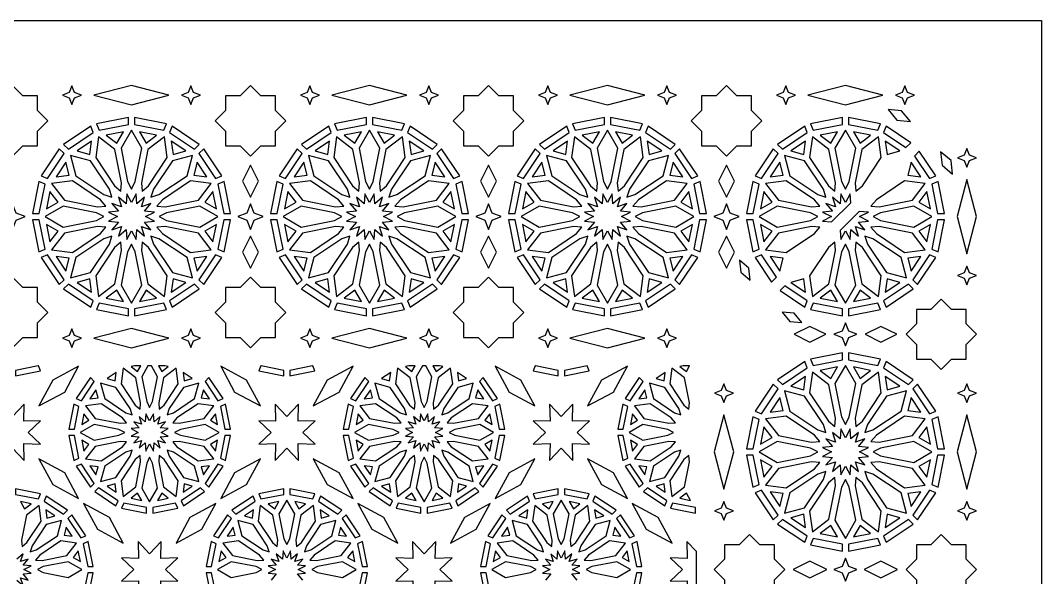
# Model space of a CAD drawing. Header units: millimetres. Extents: x 5 to 1055, y 1035 to 2435.
# Drawn here: x 534 to 1055, y 2151 to 2435 of the extents above; entities that cross this region are included whole.
import ezdxf

# ---------------------------------------------------------------- set-up
doc = ezdxf.new("R2010")
doc.units = ezdxf.units.MM
doc.layers.add('CUT', color=1, linetype='CONTINUOUS')

msp = doc.modelspace()

# ---------------------------------------------------------------- linework, layer by layer
at = {"layer": 'CUT'}
for points in [[(1055.15, 2435), (1055.15, 1034.85), (5, 1034.85), (5, 2435)], [(542.792, 2389.102), (542.792, 2396.552), (535.342, 2396.552), (530.075, 2401.819), (524.808, 2396.552), (517.358, 2396.552), (517.358, 2389.102), (512.091, 2383.835), (517.358, 2378.568), (517.358, 2371.118), (524.808, 2371.118), (530.075, 2365.851), (535.342, 2371.118), (542.792, 2371.118), (542.792, 2378.568), (548.059, 2383.835)], [(555.611, 2396.9), (559.069, 2395.537), (560.432, 2392.079), (561.795, 2395.537), (565.253, 2396.9), (561.795, 2398.263), (560.432, 2401.721), (559.069, 2398.263)], [(590.789, 2391.952), (609.918, 2396.9), (590.789, 2401.848), (571.661, 2396.9)], [(616.325, 2396.9), (619.783, 2395.537), (621.146, 2392.079), (622.51, 2395.537), (625.967, 2396.9), (622.51, 2398.263), (621.146, 2401.721), (619.783, 2398.263)], [(633.52, 2383.835), (638.787, 2378.568), (638.787, 2371.118), (646.236, 2371.118), (651.504, 2365.851), (656.771, 2371.118), (664.22, 2371.118), (664.22, 2378.568), (669.488, 2383.835), (664.22, 2389.102), (664.22, 2396.552), (656.771, 2396.552), (651.504, 2401.819), (646.236, 2396.552), (638.787, 2396.552), (638.787, 2389.102)], [(677.04, 2396.9), (680.497, 2395.537), (681.861, 2392.079), (683.224, 2395.537), (686.682, 2396.9), (683.224, 2398.263), (681.861, 2401.721), (680.497, 2398.263)], [(712.218, 2391.952), (731.346, 2396.9), (712.218, 2401.848), (693.089, 2396.9)], [(737.754, 2396.9), (741.212, 2395.537), (742.575, 2392.079), (743.938, 2395.537), (747.396, 2396.9), (743.938, 2398.263), (742.575, 2401.721), (741.212, 2398.263)], [(754.948, 2383.835), (760.216, 2378.568), (760.216, 2371.118), (767.665, 2371.118), (772.932, 2365.851), (778.2, 2371.118), (785.649, 2371.118), (785.649, 2378.568), (790.916, 2383.835), (785.649, 2389.102), (785.649, 2396.552), (778.2, 2396.552), (772.932, 2401.819), (767.665, 2396.552), (760.216, 2396.552), (760.216, 2389.102)], [(798.468, 2396.9), (801.926, 2395.537), (803.289, 2392.079), (804.653, 2395.537), (808.11, 2396.9), (804.653, 2398.263), (803.289, 2401.721), (801.926, 2398.263)], [(833.646, 2391.952), (852.775, 2396.9), (833.646, 2401.848), (814.518, 2396.9)], [(859.183, 2396.9), (862.64, 2395.537), (864.004, 2392.079), (865.367, 2395.537), (868.825, 2396.9), (865.367, 2398.263), (864.004, 2401.721), (862.64, 2398.263)], [(876.377, 2383.835), (881.644, 2378.568), (881.644, 2371.118), (889.093, 2371.118), (894.361, 2365.851), (899.628, 2371.118), (907.077, 2371.118), (907.077, 2378.568), (912.345, 2383.835), (907.077, 2389.102), (907.077, 2396.552), (899.628, 2396.552), (894.361, 2401.819), (889.093, 2396.552), (881.644, 2396.552), (881.644, 2389.102)], [(919.897, 2396.9), (923.355, 2395.537), (924.718, 2392.079), (926.081, 2395.537), (929.539, 2396.9), (926.081, 2398.263), (924.718, 2401.721), (923.355, 2398.263)], [(955.075, 2391.952), (974.204, 2396.9), (955.075, 2401.848), (935.946, 2396.9)], [(980.611, 2396.9), (984.069, 2395.537), (985.432, 2392.079), (986.795, 2395.537), (990.253, 2396.9), (986.795, 2398.263), (985.432, 2401.721), (984.069, 2398.263)], [(981.272, 2384.195), (988.189, 2383.498), (983.744, 2388.843), (976.826, 2389.54)], [(574.24, 2378.996), (589.214, 2381.974), (589.214, 2385.456), (572.907, 2382.211)], [(592.364, 2381.974), (607.339, 2378.996), (608.672, 2382.211), (592.364, 2385.456)], [(695.668, 2378.996), (710.643, 2381.974), (710.643, 2385.456), (694.336, 2382.211)], [(713.793, 2381.974), (728.767, 2378.996), (730.1, 2382.211), (713.793, 2385.456)], [(817.097, 2378.996), (832.071, 2381.974), (832.071, 2385.456), (815.764, 2382.211)], [(835.221, 2381.974), (850.196, 2378.996), (851.529, 2382.211), (835.221, 2385.456)], [(938.526, 2378.996), (953.5, 2381.974), (953.5, 2385.456), (937.193, 2382.211)], [(956.65, 2381.974), (971.624, 2378.996), (972.957, 2382.211), (956.65, 2385.456)], [(569.997, 2381.006), (556.173, 2371.769), (558.635, 2369.308), (571.329, 2377.79)], [(577.955, 2376.523), (583.337, 2372.394), (586.728, 2378.268)], [(590.789, 2349.001), (592.741, 2352.811), (596.116, 2369.776), (590.789, 2379.002), (585.463, 2369.776), (588.838, 2352.811)], [(594.851, 2378.268), (598.242, 2372.394), (603.624, 2376.523)], [(610.249, 2377.79), (622.944, 2369.308), (625.406, 2371.769), (611.581, 2381.006)], [(691.426, 2381.006), (677.602, 2371.769), (680.063, 2369.308), (692.758, 2377.79)], [(699.383, 2376.523), (704.765, 2372.394), (708.156, 2378.268)], [(712.218, 2349.001), (714.169, 2352.811), (717.544, 2369.776), (712.218, 2379.002), (706.891, 2369.776), (710.266, 2352.811)], [(716.279, 2378.268), (719.671, 2372.394), (725.052, 2376.523)], [(731.678, 2377.79), (744.372, 2369.308), (746.834, 2371.769), (733.01, 2381.006)], [(812.855, 2381.006), (799.03, 2371.769), (801.492, 2369.308), (814.186, 2377.79)], [(820.812, 2376.523), (826.194, 2372.394), (829.585, 2378.268)], [(833.646, 2349.001), (835.598, 2352.811), (838.973, 2369.776), (833.646, 2379.002), (828.32, 2369.776), (831.695, 2352.811)], [(837.708, 2378.268), (841.099, 2372.394), (846.481, 2376.523)], [(853.107, 2377.79), (865.801, 2369.308), (868.263, 2371.769), (854.438, 2381.006)], [(934.283, 2381.006), (920.459, 2371.769), (922.921, 2369.308), (935.615, 2377.79)], [(942.241, 2376.523), (947.622, 2372.394), (951.013, 2378.268)], [(955.075, 2349.001), (957.026, 2352.811), (960.402, 2369.776), (955.075, 2379.002), (949.748, 2369.776), (953.124, 2352.811)], [(959.137, 2378.268), (962.528, 2372.394), (967.909, 2376.523)], [(988.42, 2372.618), (975.867, 2381.006), (974.535, 2377.79), (985.958, 2370.157)], [(563.013, 2368.445), (569.565, 2366.689), (570.451, 2373.415)], [(585.402, 2347.93), (585.748, 2352.197), (582.373, 2369.162), (573.921, 2375.646), (572.531, 2365.085), (582.142, 2350.702)], [(596.176, 2347.93), (599.437, 2350.702), (609.047, 2365.085), (607.657, 2375.646), (599.205, 2369.162), (595.831, 2352.197)], [(611.128, 2373.415), (612.013, 2366.689), (618.566, 2368.445)], [(684.441, 2368.445), (690.994, 2366.689), (691.879, 2373.415)], [(706.831, 2347.93), (707.176, 2352.197), (703.802, 2369.162), (695.35, 2375.646), (693.96, 2365.085), (703.57, 2350.702)], [(717.605, 2347.93), (720.865, 2350.702), (730.476, 2365.085), (729.086, 2375.646), (720.634, 2369.162), (717.26, 2352.197)], [(732.557, 2373.415), (733.442, 2366.689), (739.994, 2368.445)], [(805.87, 2368.445), (812.423, 2366.689), (813.308, 2373.415)], [(828.26, 2347.93), (828.605, 2352.197), (825.231, 2369.162), (816.778, 2375.646), (815.388, 2365.085), (824.999, 2350.702)], [(839.033, 2347.93), (842.294, 2350.702), (851.904, 2365.085), (850.514, 2375.646), (842.062, 2369.162), (838.688, 2352.197)], [(853.985, 2373.415), (854.87, 2366.689), (861.423, 2368.445)], [(927.299, 2368.445), (933.851, 2366.689), (934.736, 2373.415)], [(949.688, 2347.93), (950.033, 2352.197), (946.659, 2369.162), (938.207, 2375.646), (936.817, 2365.085), (946.427, 2350.702)], [(960.462, 2347.93), (963.723, 2350.702), (973.333, 2365.085), (971.943, 2375.646), (963.491, 2369.162), (960.117, 2352.197)], [(975.414, 2373.415), (976.299, 2366.689), (982.851, 2368.445)], [(553.946, 2369.541), (544.708, 2355.717), (547.925, 2354.385), (556.407, 2367.079)], [(580.836, 2344.878), (579.522, 2348.953), (569.912, 2363.335), (559.622, 2366.092), (562.379, 2355.802), (576.762, 2346.192)], [(600.742, 2344.878), (604.817, 2346.192), (619.199, 2355.802), (621.956, 2366.092), (611.667, 2363.335), (602.056, 2348.953)], [(625.172, 2367.079), (633.654, 2354.385), (636.871, 2355.717), (627.633, 2369.541)], [(675.374, 2369.541), (666.137, 2355.717), (669.353, 2354.385), (677.835, 2367.079)], [(702.265, 2344.878), (700.951, 2348.953), (691.34, 2363.335), (681.051, 2366.092), (683.808, 2355.802), (698.19, 2346.192)], [(722.171, 2344.878), (726.245, 2346.192), (740.628, 2355.802), (743.385, 2366.092), (733.095, 2363.335), (723.485, 2348.953)], [(746.601, 2367.08), (755.083, 2354.385), (758.299, 2355.717), (749.061, 2369.541)], [(796.803, 2369.541), (787.565, 2355.717), (790.782, 2354.385), (799.264, 2367.079)], [(823.693, 2344.878), (822.379, 2348.953), (812.769, 2363.335), (802.479, 2366.092), (805.236, 2355.802), (819.619, 2346.192)], [(843.6, 2344.878), (847.674, 2346.192), (862.057, 2355.802), (864.814, 2366.092), (854.524, 2363.335), (844.913, 2348.953)], [(868.029, 2367.079), (876.511, 2354.385), (879.728, 2355.717), (870.49, 2369.541)], [(918.231, 2369.541), (908.994, 2355.717), (912.21, 2354.385), (920.692, 2367.079)], [(945.122, 2344.878), (943.808, 2348.953), (934.198, 2363.335), (923.908, 2366.092), (926.665, 2355.802), (941.047, 2346.192)], [(990.307, 2365.808), (997.94, 2354.385), (1001.156, 2355.717), (992.768, 2368.27)], [(1009.69, 2356.676), (1008.993, 2363.594), (1003.648, 2368.039), (1004.345, 2361.122)], [(1018.413, 2363.562), (1021.871, 2364.925), (1018.413, 2366.288), (1017.05, 2369.746), (1015.687, 2366.288), (1012.229, 2364.925), (1015.687, 2363.562), (1017.05, 2360.104)], [(552.3, 2355.264), (559.025, 2356.149), (557.269, 2362.701)], [(624.309, 2362.701), (622.554, 2356.149), (629.279, 2355.264)], [(655.557, 2353.015), (651.504, 2361.121), (647.45, 2353.015), (651.504, 2344.908)], [(673.728, 2355.264), (680.453, 2356.149), (678.698, 2362.701)], [(745.738, 2362.701), (743.982, 2356.149), (750.707, 2355.264)], [(776.985, 2353.015), (772.932, 2361.121), (768.879, 2353.015), (772.932, 2344.908)], [(795.157, 2355.264), (801.882, 2356.149), (800.126, 2362.701)], [(867.166, 2362.701), (865.411, 2356.149), (872.136, 2355.264)], [(898.414, 2353.015), (894.361, 2361.121), (890.307, 2353.015), (894.361, 2344.908)], [(916.585, 2355.264), (923.311, 2356.149), (921.555, 2362.701)], [(988.595, 2362.701), (986.839, 2356.149), (993.565, 2355.264)], [(543.503, 2352.807), (540.259, 2336.5), (543.74, 2336.5), (546.719, 2351.474)], [(577.784, 2340.312), (575.012, 2343.573), (560.629, 2353.183), (550.068, 2351.793), (556.552, 2343.341), (573.517, 2339.967)], [(603.794, 2340.312), (608.061, 2339.967), (625.026, 2343.341), (631.511, 2351.793), (620.949, 2353.183), (606.567, 2343.573)], [(634.86, 2351.474), (637.839, 2336.5), (641.32, 2336.5), (638.076, 2352.807)], [(664.932, 2352.807), (661.687, 2336.5), (665.168, 2336.5), (668.147, 2351.474)], [(699.213, 2340.312), (696.441, 2343.573), (682.058, 2353.183), (671.496, 2351.793), (677.981, 2343.341), (694.946, 2339.967)], [(725.223, 2340.312), (729.49, 2339.967), (746.455, 2343.341), (752.939, 2351.793), (742.378, 2353.183), (727.995, 2343.573)], [(756.289, 2351.474), (759.267, 2336.5), (762.748, 2336.5), (759.504, 2352.807)], [(786.36, 2352.807), (783.116, 2336.5), (786.597, 2336.5), (789.576, 2351.474)], [(820.642, 2340.312), (817.869, 2343.573), (803.487, 2353.183), (792.925, 2351.793), (799.409, 2343.341), (816.375, 2339.967)], [(846.651, 2340.312), (850.918, 2339.967), (867.883, 2343.341), (874.368, 2351.793), (863.806, 2353.183), (849.424, 2343.573)], [(877.717, 2351.474), (880.696, 2336.5), (884.177, 2336.5), (880.933, 2352.807)], [(907.789, 2352.807), (904.544, 2336.5), (908.026, 2336.5), (911.004, 2351.474)], [(942.07, 2340.312), (939.298, 2343.573), (924.915, 2353.183), (914.354, 2351.793), (920.838, 2343.341), (937.803, 2339.967)], [(972.347, 2339.967), (989.312, 2343.341), (995.796, 2351.793), (985.235, 2353.183), (970.852, 2343.573), (968.08, 2340.312)], [(1005.606, 2336.5), (1002.361, 2352.807), (999.146, 2351.474), (1002.124, 2336.5)], [(1017.05, 2316.021), (1021.997, 2334.925), (1017.05, 2353.829), (1012.103, 2334.925)], [(547.447, 2338.987), (553.321, 2342.378), (549.191, 2347.759)], [(579.072, 2332.594), (584.167, 2332.182), (580.856, 2328.287), (585.72, 2329.856), (584.152, 2324.992), (588.046, 2328.303), (588.458, 2323.208), (590.789, 2327.758), (593.12, 2323.208), (593.532, 2328.303), (597.427, 2324.992), (595.858, 2329.856), (600.723, 2328.287), (597.412, 2332.182), (602.506, 2332.594), (597.958, 2334.925), (602.506, 2337.256), (597.412, 2337.668), (600.723, 2341.563), (595.858, 2339.994), (597.427, 2344.858), (593.532, 2341.547), (593.12, 2346.642), (590.789, 2342.092), (588.458, 2346.642), (588.046, 2341.547), (584.152, 2344.858), (585.72, 2339.994), (580.856, 2341.563), (584.167, 2337.668), (579.072, 2337.256), (583.622, 2334.925)], [(628.258, 2342.378), (634.132, 2338.987), (632.387, 2347.759)], [(668.875, 2338.987), (674.749, 2342.378), (670.62, 2347.759)], [(700.501, 2332.594), (705.596, 2332.182), (702.285, 2328.287), (707.149, 2329.856), (705.58, 2324.992), (709.475, 2328.303), (709.887, 2323.208), (712.218, 2327.758), (714.549, 2323.208), (714.961, 2328.303), (718.855, 2324.992), (717.287, 2329.856), (722.151, 2328.287), (718.84, 2332.182), (723.935, 2332.594), (719.385, 2334.925), (723.935, 2337.256), (718.84, 2337.668), (722.151, 2341.563), (717.287, 2339.994), (718.855, 2344.858), (714.961, 2341.547), (714.549, 2346.642), (712.218, 2342.092), (709.887, 2346.642), (709.475, 2341.547), (705.58, 2344.858), (707.149, 2339.994), (702.285, 2341.563), (705.596, 2337.668), (700.501, 2337.256), (705.049, 2334.925)], [(749.687, 2342.378), (755.56, 2338.987), (753.816, 2347.759)], [(790.304, 2338.987), (796.178, 2342.378), (792.049, 2347.759)], [(821.929, 2332.594), (827.024, 2332.182), (823.713, 2328.287), (828.578, 2329.856), (827.009, 2324.992), (830.903, 2328.303), (831.315, 2323.208), (833.646, 2327.757), (835.977, 2323.208), (836.389, 2328.303), (840.284, 2324.992), (838.715, 2329.856), (843.58, 2328.287), (840.269, 2332.182), (845.363, 2332.594), (840.815, 2334.925), (845.363, 2337.256), (840.269, 2337.668), (843.58, 2341.563), (838.715, 2339.994), (840.284, 2344.858), (836.389, 2341.547), (835.977, 2346.642), (833.646, 2342.093), (831.315, 2346.642), (830.903, 2341.547), (827.009, 2344.858), (828.578, 2339.994), (823.713, 2341.563), (827.024, 2337.668), (821.929, 2337.256), (826.479, 2334.925)], [(871.115, 2342.378), (876.989, 2338.987), (875.244, 2347.759)], [(911.732, 2338.987), (917.606, 2342.378), (913.477, 2347.759)], [(957.782, 2341.982), (957.406, 2346.642), (955.075, 2342.092), (952.744, 2346.642), (952.332, 2341.547), (948.437, 2344.858), (950.006, 2339.994), (945.142, 2341.563), (948.453, 2337.668), (943.358, 2337.256), (947.908, 2334.925), (943.358, 2332.594), (948.018, 2332.218)], [(996.673, 2347.759), (992.544, 2342.378), (998.418, 2338.987)], [(531.912, 2336.762), (530.075, 2341.421), (528.238, 2336.762), (523.579, 2334.925), (528.238, 2333.088), (530.075, 2328.429), (531.912, 2333.088), (536.571, 2334.925)], [(576.713, 2334.925), (572.903, 2336.876), (555.938, 2340.252), (546.712, 2334.925), (555.938, 2329.598), (572.903, 2332.974)], [(604.865, 2334.925), (608.675, 2332.974), (625.641, 2329.598), (634.866, 2334.925), (625.641, 2340.252), (608.675, 2336.876)], [(645.008, 2334.925), (649.667, 2333.088), (651.504, 2328.429), (653.341, 2333.088), (658, 2334.925), (653.341, 2336.762), (651.504, 2341.421), (649.667, 2336.762)], [(698.142, 2334.925), (694.332, 2336.876), (677.367, 2340.252), (668.141, 2334.925), (677.367, 2329.598), (694.332, 2332.974)], [(726.294, 2334.925), (730.104, 2332.974), (747.069, 2329.598), (756.295, 2334.925), (747.069, 2340.252), (730.104, 2336.876)], [(766.436, 2334.925), (771.095, 2333.088), (772.932, 2328.429), (774.769, 2333.088), (779.428, 2334.925), (774.769, 2336.762), (772.932, 2341.421), (771.095, 2336.762)], [(819.57, 2334.925), (815.76, 2336.876), (798.795, 2340.252), (789.569, 2334.925), (798.795, 2329.598), (815.76, 2332.974)], [(847.723, 2334.925), (851.533, 2332.974), (868.498, 2329.598), (877.723, 2334.925), (868.498, 2340.252), (851.533, 2336.876)], [(887.865, 2334.925), (892.524, 2333.088), (894.361, 2328.429), (896.198, 2333.088), (900.857, 2334.925), (896.198, 2336.762), (894.361, 2341.421), (892.524, 2336.762)], [(940.999, 2334.925), (937.189, 2336.876), (920.224, 2340.252), (910.998, 2334.925), (920.224, 2329.598), (937.189, 2332.974)], [(972.961, 2332.974), (989.926, 2329.598), (999.152, 2334.925), (989.926, 2340.252), (972.961, 2336.876), (969.151, 2334.925)], [(952.368, 2327.868), (952.744, 2323.208), (955.075, 2327.758), (957.406, 2323.208), (957.818, 2328.303), (961.713, 2324.992), (960.144, 2329.856), (965.008, 2328.287), (961.697, 2332.182), (966.792, 2332.594), (962.242, 2334.925), (966.792, 2337.256), (962.132, 2337.632)], [(540.259, 2333.35), (543.503, 2317.043), (546.719, 2318.376), (543.74, 2333.35)], [(549.191, 2322.091), (553.321, 2327.472), (547.447, 2330.863)], [(577.784, 2329.538), (573.517, 2329.883), (556.552, 2326.509), (550.068, 2318.057), (560.629, 2316.667), (575.012, 2326.277)], [(603.794, 2329.538), (606.567, 2326.277), (620.949, 2316.667), (631.511, 2318.057), (625.026, 2326.509), (608.061, 2329.883)], [(628.258, 2327.472), (632.387, 2322.091), (634.132, 2330.863)], [(637.839, 2333.35), (634.86, 2318.376), (638.076, 2317.043), (641.32, 2333.35)], [(661.687, 2333.35), (664.932, 2317.043), (668.147, 2318.376), (665.168, 2333.35)], [(670.62, 2322.091), (674.749, 2327.472), (668.875, 2330.863)], [(699.213, 2329.538), (694.946, 2329.883), (677.981, 2326.509), (671.496, 2318.057), (682.058, 2316.667), (696.441, 2326.277)], [(725.223, 2329.538), (727.995, 2326.277), (742.378, 2316.667), (752.939, 2318.057), (746.455, 2326.509), (729.49, 2329.883)], [(749.687, 2327.472), (753.816, 2322.091), (755.56, 2330.863)], [(759.267, 2333.35), (756.289, 2318.376), (759.504, 2317.043), (762.748, 2333.35)], [(783.116, 2333.35), (786.36, 2317.043), (789.576, 2318.376), (786.597, 2333.35)], [(792.049, 2322.091), (796.178, 2327.472), (790.304, 2330.863)], [(820.642, 2329.538), (816.375, 2329.883), (799.409, 2326.509), (792.925, 2318.057), (803.487, 2316.667), (817.869, 2326.277)], [(846.651, 2329.538), (849.424, 2326.277), (863.806, 2316.667), (874.368, 2318.057), (867.883, 2326.509), (850.918, 2329.883)], [(871.115, 2327.472), (875.244, 2322.091), (876.989, 2330.863)], [(880.696, 2333.35), (877.717, 2318.376), (880.933, 2317.043), (884.177, 2333.35)], [(904.544, 2333.35), (907.789, 2317.043), (911.004, 2318.376), (908.026, 2333.35)], [(913.477, 2322.091), (917.606, 2327.472), (911.732, 2330.863)], [(942.07, 2329.538), (937.803, 2329.883), (920.838, 2326.509), (914.354, 2318.057), (924.915, 2316.667), (939.298, 2326.277)], [(970.852, 2326.277), (985.235, 2316.667), (995.796, 2318.057), (989.312, 2326.509), (972.347, 2329.883), (968.08, 2329.538)], [(998.418, 2330.863), (992.544, 2327.472), (996.673, 2322.091)], [(1002.361, 2317.043), (1005.606, 2333.35), (1002.124, 2333.35), (999.146, 2318.376)], [(580.836, 2324.972), (576.762, 2323.658), (562.379, 2314.048), (559.622, 2303.758), (569.912, 2306.515), (579.522, 2320.897)], [(600.742, 2324.972), (602.056, 2320.897), (611.667, 2306.515), (621.956, 2303.758), (619.199, 2314.048), (604.817, 2323.658)], [(655.557, 2316.835), (651.504, 2324.941), (647.45, 2316.835), (651.504, 2308.729)], [(702.265, 2324.972), (698.19, 2323.658), (683.808, 2314.048), (681.051, 2303.758), (691.34, 2306.515), (700.951, 2320.897)], [(722.171, 2324.972), (723.485, 2320.897), (733.095, 2306.515), (743.385, 2303.758), (740.628, 2314.048), (726.245, 2323.658)], [(776.985, 2316.835), (772.932, 2324.941), (768.879, 2316.835), (772.932, 2308.729)], [(823.693, 2324.972), (819.619, 2323.658), (805.236, 2314.048), (802.479, 2303.758), (812.769, 2306.515), (822.379, 2320.897)], [(843.6, 2324.972), (844.913, 2320.897), (854.524, 2306.515), (864.814, 2303.758), (862.057, 2314.048), (847.674, 2323.658)], [(898.414, 2316.835), (894.361, 2324.941), (890.307, 2316.835), (894.361, 2308.729)], [(966.342, 2320.897), (975.952, 2306.515), (986.242, 2303.758), (983.485, 2314.048), (969.103, 2323.658), (965.028, 2324.972)], [(582.142, 2319.148), (572.531, 2304.765), (573.921, 2294.204), (582.373, 2300.688), (585.748, 2317.653), (585.402, 2321.92)], [(590.789, 2320.849), (588.838, 2317.039), (585.463, 2300.074), (590.789, 2290.848), (596.116, 2300.074), (592.741, 2317.039)], [(596.176, 2321.92), (595.831, 2317.653), (599.205, 2300.688), (607.657, 2294.204), (609.047, 2304.765), (599.437, 2319.148)], [(703.57, 2319.148), (693.96, 2304.765), (695.35, 2294.204), (703.802, 2300.688), (707.176, 2317.653), (706.831, 2321.92)], [(712.218, 2320.849), (710.266, 2317.039), (706.891, 2300.074), (712.218, 2290.848), (717.544, 2300.074), (714.169, 2317.039)], [(717.605, 2321.92), (717.26, 2317.653), (720.634, 2300.688), (729.086, 2294.204), (730.476, 2304.765), (720.865, 2319.148)], [(824.999, 2319.148), (815.388, 2304.765), (816.778, 2294.204), (825.231, 2300.688), (828.605, 2317.653), (828.26, 2321.92)], [(833.646, 2320.849), (831.695, 2317.039), (828.32, 2300.074), (833.646, 2290.848), (838.973, 2300.074), (835.598, 2317.039)], [(839.033, 2321.92), (838.688, 2317.653), (842.062, 2300.688), (850.514, 2294.204), (851.904, 2304.765), (842.294, 2319.148)], [(946.427, 2319.148), (936.817, 2304.765), (938.207, 2294.204), (946.659, 2300.688), (950.033, 2317.653), (949.688, 2321.92)], [(953.124, 2317.039), (949.748, 2300.074), (955.075, 2290.848), (960.402, 2300.074), (957.026, 2317.039), (955.075, 2320.849)], [(960.117, 2317.653), (963.491, 2300.688), (971.943, 2294.204), (973.333, 2304.765), (963.723, 2319.148), (960.462, 2321.92)], [(544.708, 2314.133), (553.946, 2300.309), (556.407, 2302.771), (547.925, 2315.465)], [(557.269, 2307.149), (559.025, 2313.701), (552.3, 2314.586)], [(622.554, 2313.701), (624.309, 2307.149), (629.279, 2314.586)], [(627.633, 2300.309), (636.871, 2314.133), (633.654, 2315.465), (625.172, 2302.771)], [(666.137, 2314.133), (675.374, 2300.309), (677.835, 2302.771), (669.353, 2315.465)], [(678.698, 2307.149), (680.453, 2313.701), (673.728, 2314.586)], [(743.982, 2313.701), (745.738, 2307.149), (750.707, 2314.586)], [(749.061, 2300.309), (758.299, 2314.133), (755.083, 2315.465), (746.601, 2302.77)], [(787.565, 2314.133), (796.803, 2300.309), (799.264, 2302.771), (790.782, 2315.465)], [(800.126, 2307.149), (801.882, 2313.701), (795.157, 2314.586)], [(865.411, 2313.701), (867.166, 2307.149), (872.136, 2314.586)], [(870.49, 2300.309), (879.728, 2314.133), (876.511, 2315.465), (868.029, 2302.771)], [(919.843, 2304.042), (912.21, 2315.465), (908.994, 2314.133), (917.382, 2301.58)], [(921.555, 2307.149), (923.311, 2313.701), (916.585, 2314.586)], [(993.565, 2314.586), (986.839, 2313.701), (988.595, 2307.149)], [(997.94, 2315.465), (989.458, 2302.771), (991.919, 2300.309), (1001.156, 2314.133)], [(905.805, 2308.728), (901.072, 2312.665), (901.69, 2306.539), (906.422, 2302.603)], [(1018.413, 2303.562), (1021.871, 2304.925), (1018.413, 2306.288), (1017.05, 2309.746), (1015.687, 2306.288), (1012.229, 2304.925), (1015.687, 2303.562), (1017.05, 2300.104)], [(542.792, 2291.282), (542.792, 2298.732), (535.342, 2298.732), (530.075, 2303.999), (524.808, 2298.732), (517.358, 2298.732), (517.358, 2291.282), (512.091, 2286.015), (517.358, 2280.748), (517.358, 2273.298), (524.808, 2273.298), (530.075, 2268.031), (535.342, 2273.298), (542.792, 2273.298), (542.792, 2280.748), (548.059, 2286.015)], [(570.451, 2296.435), (569.565, 2303.161), (563.013, 2301.405)], [(612.013, 2303.161), (611.128, 2296.435), (618.566, 2301.405)], [(633.52, 2286.015), (638.787, 2280.748), (638.787, 2273.298), (646.236, 2273.298), (651.504, 2268.031), (656.771, 2273.298), (664.22, 2273.298), (664.22, 2280.748), (669.488, 2286.015), (664.22, 2291.282), (664.22, 2298.732), (656.771, 2298.732), (651.504, 2303.999), (646.236, 2298.732), (638.787, 2298.732), (638.787, 2291.282)], [(691.879, 2296.435), (690.994, 2303.161), (684.441, 2301.405)], [(733.442, 2303.161), (732.557, 2296.435), (739.994, 2301.405)], [(754.948, 2286.015), (760.216, 2280.748), (760.216, 2273.298), (767.665, 2273.298), (772.932, 2268.031), (778.2, 2273.298), (785.649, 2273.298), (785.649, 2280.748), (790.916, 2286.015), (785.649, 2291.282), (785.649, 2298.732), (778.2, 2298.732), (772.932, 2303.999), (767.665, 2298.732), (760.216, 2298.732), (760.216, 2291.282)], [(813.308, 2296.435), (812.423, 2303.161), (805.87, 2301.405)], [(854.87, 2303.161), (853.985, 2296.435), (861.423, 2301.405)], [(934.736, 2296.435), (933.851, 2303.161), (927.299, 2301.405)], [(982.851, 2301.405), (976.299, 2303.161), (975.414, 2296.435)], [(556.173, 2298.081), (569.997, 2288.844), (571.329, 2292.06), (558.635, 2300.542)], [(611.581, 2288.844), (625.406, 2298.081), (622.944, 2300.542), (610.249, 2292.06)], [(677.602, 2298.081), (691.426, 2288.844), (692.758, 2292.06), (680.063, 2300.542)], [(733.01, 2288.844), (746.834, 2298.081), (744.372, 2300.542), (731.678, 2292.06)], [(799.03, 2298.081), (812.855, 2288.844), (814.186, 2292.06), (801.492, 2300.542)], [(854.438, 2288.844), (868.263, 2298.081), (865.801, 2300.542), (853.107, 2292.06)], [(921.73, 2297.232), (934.283, 2288.844), (935.615, 2292.06), (924.192, 2299.693)], [(987.229, 2300.542), (974.535, 2292.06), (975.867, 2288.844), (989.691, 2298.081)], [(586.728, 2291.582), (583.337, 2297.456), (577.955, 2293.327)], [(598.242, 2297.456), (594.851, 2291.582), (603.624, 2293.327)], [(708.156, 2291.582), (704.765, 2297.456), (699.383, 2293.327)], [(719.671, 2297.456), (716.279, 2291.582), (725.052, 2293.327)], [(829.585, 2291.582), (826.194, 2297.456), (820.812, 2293.327)], [(841.099, 2297.456), (837.708, 2291.582), (846.481, 2293.327)], [(951.013, 2291.582), (947.622, 2297.456), (942.241, 2293.327)], [(967.909, 2293.327), (962.528, 2297.456), (959.137, 2291.582)], [(1009.252, 2262.208), (1016.702, 2262.208), (1016.702, 2269.658), (1021.969, 2274.925), (1016.702, 2280.192), (1016.702, 2287.642), (1009.252, 2287.642), (1003.985, 2292.909), (998.718, 2287.642), (991.268, 2287.642), (991.268, 2280.192), (986.001, 2274.925), (991.268, 2269.658), (991.268, 2262.208), (998.718, 2262.208), (1003.985, 2256.941)], [(572.907, 2287.639), (589.214, 2284.394), (589.214, 2287.876), (574.24, 2290.854)], [(592.364, 2284.394), (608.672, 2287.639), (607.339, 2290.854), (592.364, 2287.876)], [(694.336, 2287.639), (710.643, 2284.394), (710.643, 2287.876), (695.668, 2290.854)], [(713.793, 2284.394), (730.1, 2287.639), (728.767, 2290.854), (713.793, 2287.876)], [(815.764, 2287.639), (832.071, 2284.394), (832.071, 2287.876), (817.097, 2290.854)], [(835.221, 2284.394), (851.529, 2287.639), (850.196, 2290.854), (835.221, 2287.876)], [(953.5, 2287.876), (938.526, 2290.854), (937.193, 2287.639), (953.5, 2284.394)], [(971.624, 2290.854), (956.65, 2287.876), (956.65, 2284.394), (972.957, 2287.639)], [(922.753, 2286.272), (926.689, 2281.54), (932.815, 2280.922), (928.878, 2285.655)], [(555.611, 2272.95), (559.069, 2271.587), (560.432, 2268.129), (561.795, 2271.587), (565.253, 2272.95), (561.795, 2274.313), (560.432, 2277.771), (559.069, 2274.313)], [(590.789, 2268.002), (609.918, 2272.95), (590.789, 2277.898), (571.661, 2272.95)], [(616.325, 2272.95), (619.783, 2271.587), (621.146, 2268.129), (622.51, 2271.587), (625.967, 2272.95), (622.51, 2274.313), (621.146, 2277.771), (619.783, 2274.313)], [(677.04, 2272.95), (680.497, 2271.587), (681.861, 2268.129), (683.224, 2271.587), (686.682, 2272.95), (683.224, 2274.313), (681.861, 2277.771), (680.497, 2274.313)], [(712.218, 2268.002), (731.346, 2272.95), (712.218, 2277.898), (693.089, 2272.95)], [(737.754, 2272.95), (741.212, 2271.587), (742.575, 2268.129), (743.938, 2271.587), (747.396, 2272.95), (743.938, 2274.313), (742.575, 2277.771), (741.212, 2274.313)], [(798.468, 2272.95), (801.926, 2271.587), (803.289, 2268.129), (804.653, 2271.587), (808.11, 2272.95), (804.653, 2274.313), (803.289, 2277.771), (801.926, 2274.313)], [(833.646, 2268.002), (852.775, 2272.95), (833.646, 2277.898), (814.518, 2272.95)], [(859.183, 2272.95), (862.64, 2271.587), (864.004, 2268.129), (865.367, 2271.587), (868.825, 2272.95), (865.367, 2274.313), (864.004, 2277.771), (862.64, 2274.313)], [(928.879, 2274.925), (936.985, 2270.872), (945.091, 2274.925), (936.985, 2278.978)], [(956.737, 2273.263), (960.951, 2274.925), (956.737, 2276.587), (955.075, 2280.801), (953.413, 2276.587), (949.199, 2274.925), (953.413, 2273.263), (955.075, 2269.049)], [(965.058, 2274.925), (973.165, 2270.872), (981.271, 2274.925), (973.165, 2278.978)], [(953.5, 2265.456), (937.193, 2262.211), (938.526, 2258.996), (953.5, 2261.974)], [(972.957, 2262.211), (956.65, 2265.456), (956.65, 2261.974), (971.624, 2258.996)], [(543.215, 2258.85), (531.65, 2256.549), (531.65, 2253.734), (544.383, 2256.268), (543.313, 2258.85)], [(563.829, 2258.679), (550.631, 2251.574), (543.526, 2238.376), (556.724, 2245.481)], [(595.471, 2239.998), (592.942, 2252.711), (586.526, 2257.633), (585.471, 2249.616), (592.673, 2238.838), (595.203, 2236.687)], [(592.272, 2258.85), (590.56, 2258.51), (593.905, 2255.943), (595.584, 2258.85)], [(599.221, 2258.85), (596.032, 2253.325), (598.561, 2240.613), (600.075, 2237.656), (601.589, 2240.613), (604.118, 2253.325), (600.929, 2258.85)], [(604.566, 2258.85), (606.245, 2255.943), (609.59, 2258.51), (607.878, 2258.85)], [(607.477, 2238.838), (614.679, 2249.616), (613.624, 2257.633), (607.208, 2252.711), (604.679, 2239.998), (604.947, 2236.687)], [(636.321, 2258.679), (643.426, 2245.481), (656.624, 2238.376), (649.519, 2251.574)], [(656.837, 2258.85), (655.767, 2256.268), (668.5, 2253.734), (668.5, 2256.549), (656.935, 2258.85)], [(683.215, 2258.85), (671.65, 2256.549), (671.65, 2253.734), (684.383, 2256.268), (683.313, 2258.85)], [(703.829, 2258.679), (690.631, 2251.574), (683.526, 2238.376), (696.724, 2245.481)], [(735.471, 2239.998), (732.942, 2252.711), (726.526, 2257.633), (725.471, 2249.616), (732.673, 2238.838), (735.203, 2236.687)], [(732.272, 2258.85), (730.56, 2258.51), (733.905, 2255.943), (735.584, 2258.85)], [(739.221, 2258.85), (736.032, 2253.325), (738.561, 2240.613), (740.075, 2237.656), (741.589, 2240.613), (744.118, 2253.325), (740.929, 2258.85)], [(744.566, 2258.85), (746.245, 2255.943), (749.59, 2258.51), (747.878, 2258.85)], [(747.477, 2238.838), (754.679, 2249.616), (753.624, 2257.633), (747.208, 2252.711), (744.679, 2239.998), (744.947, 2236.687)], [(776.321, 2258.679), (783.426, 2245.481), (796.624, 2238.376), (789.519, 2251.574)], [(796.837, 2258.85), (795.767, 2256.268), (808.5, 2253.734), (808.5, 2256.549), (796.935, 2258.85)], [(823.215, 2258.85), (811.65, 2256.549), (811.65, 2253.734), (824.383, 2256.268), (823.313, 2258.85)], [(843.829, 2258.679), (830.631, 2251.574), (823.526, 2238.376), (836.724, 2245.481)], [(875.471, 2239.998), (872.942, 2252.711), (866.526, 2257.633), (865.471, 2249.616), (872.673, 2238.838), (875.203, 2236.687)], [(872.272, 2258.85), (870.56, 2258.51), (873.905, 2255.943), (875.584, 2258.85)], [(922.921, 2249.308), (935.615, 2257.79), (934.283, 2261.006), (920.459, 2251.769)], [(951.013, 2258.268), (942.241, 2256.523), (947.622, 2252.394)], [(957.026, 2232.811), (960.402, 2249.776), (955.075, 2259.002), (949.748, 2249.776), (953.124, 2232.811), (955.075, 2229.001)], [(967.909, 2256.523), (959.137, 2258.268), (962.528, 2252.394)], [(989.691, 2251.769), (975.867, 2261.006), (974.535, 2257.79), (987.229, 2249.308)], [(565.223, 2241.066), (571.825, 2250.947), (569.836, 2252.937), (562.623, 2242.143)], [(578.432, 2252.312), (582.505, 2251.221), (583.055, 2255.401)], [(617.095, 2255.401), (617.645, 2251.221), (621.718, 2252.312)], [(628.325, 2250.947), (634.927, 2241.066), (637.527, 2242.143), (630.314, 2252.937)], [(705.223, 2241.066), (711.825, 2250.947), (709.836, 2252.937), (702.623, 2242.143)], [(718.432, 2252.312), (722.505, 2251.221), (723.055, 2255.401)], [(757.095, 2255.401), (757.645, 2251.221), (761.718, 2252.312)], [(768.325, 2250.947), (774.927, 2241.066), (777.527, 2242.143), (770.314, 2252.937)], [(845.223, 2241.066), (851.825, 2250.947), (849.836, 2252.937), (842.623, 2242.143)], [(858.432, 2252.312), (862.505, 2251.221), (863.055, 2255.401)], [(934.736, 2253.415), (927.299, 2248.445), (933.851, 2246.689)], [(950.033, 2232.197), (946.659, 2249.162), (938.207, 2255.646), (936.817, 2245.085), (946.427, 2230.702), (949.688, 2227.93)], [(963.723, 2230.702), (973.333, 2245.085), (971.943, 2255.646), (963.491, 2249.162), (960.117, 2232.197), (960.462, 2227.93)], [(975.414, 2253.415), (976.299, 2246.689), (982.851, 2248.445)], [(569.599, 2241.945), (573.779, 2242.495), (572.688, 2246.568)], [(590.053, 2237.089), (582.852, 2247.866), (575.041, 2249.959), (577.134, 2242.148), (587.911, 2234.947), (591.073, 2233.927)], [(612.239, 2234.947), (623.016, 2242.148), (625.109, 2249.959), (617.298, 2247.866), (610.097, 2237.089), (609.077, 2233.927)], [(627.462, 2246.568), (626.371, 2242.495), (630.551, 2241.945)], [(709.599, 2241.945), (713.779, 2242.495), (712.688, 2246.568)], [(730.053, 2237.089), (722.852, 2247.866), (715.041, 2249.959), (717.134, 2242.148), (727.911, 2234.947), (731.073, 2233.927)], [(752.239, 2234.947), (763.016, 2242.148), (765.109, 2249.959), (757.298, 2247.866), (750.097, 2237.089), (749.077, 2233.927)], [(767.462, 2246.568), (766.371, 2242.495), (770.551, 2241.945)], [(849.599, 2241.945), (853.779, 2242.495), (852.688, 2246.568)], [(870.053, 2237.089), (862.852, 2247.866), (855.041, 2249.959), (857.134, 2242.148), (867.911, 2234.947), (871.073, 2233.927)], [(894.463, 2243.562), (897.921, 2244.925), (894.463, 2246.288), (893.1, 2249.746), (891.737, 2246.288), (888.279, 2244.925), (891.737, 2243.562), (893.1, 2240.104)], [(912.21, 2234.385), (920.692, 2247.079), (918.231, 2249.541), (908.994, 2235.717)], [(943.808, 2228.953), (934.198, 2243.335), (923.908, 2246.092), (926.665, 2235.802), (941.047, 2226.192), (945.122, 2224.878)], [(969.103, 2226.192), (983.485, 2235.802), (986.242, 2246.092), (975.952, 2243.335), (966.342, 2228.953), (965.028, 2224.878)], [(1001.156, 2235.717), (991.919, 2249.541), (989.458, 2247.079), (997.94, 2234.385)], [(1018.413, 2243.562), (1021.871, 2244.925), (1018.413, 2246.288), (1017.05, 2249.746), (1015.687, 2246.288), (1012.229, 2244.925), (1015.687, 2243.562), (1017.05, 2240.104)], [(921.555, 2242.701), (916.585, 2235.264), (923.311, 2236.149)], [(988.595, 2242.701), (986.839, 2236.149), (993.565, 2235.264)], [(524.124, 2239.292), (524.357, 2230.643), (515.708, 2230.876), (521.989, 2224.925), (515.708, 2218.974), (524.357, 2219.207), (524.124, 2210.558), (530.075, 2216.839), (536.026, 2210.558), (535.793, 2219.207), (544.442, 2218.974), (538.161, 2224.925), (544.442, 2230.876), (535.793, 2230.643), (536.026, 2239.292), (530.075, 2233.011)], [(561.418, 2239.233), (558.884, 2226.5), (561.699, 2226.5), (564.017, 2238.155)], [(586.162, 2232.327), (575.384, 2239.529), (567.367, 2238.474), (572.289, 2232.058), (585.002, 2229.529), (588.313, 2229.797)], [(611.837, 2229.797), (615.148, 2229.529), (627.861, 2232.058), (632.783, 2238.474), (624.766, 2239.529), (613.988, 2232.327)], [(636.133, 2238.155), (638.451, 2226.5), (641.266, 2226.5), (638.732, 2239.233)], [(670.075, 2233.011), (664.124, 2239.292), (664.357, 2230.643), (655.708, 2230.876), (661.989, 2224.925), (655.708, 2218.974), (664.357, 2219.207), (664.124, 2210.558), (670.075, 2216.839), (676.026, 2210.558), (675.793, 2219.207), (684.442, 2218.974), (678.161, 2224.925), (684.442, 2230.876), (675.793, 2230.643), (676.026, 2239.292)], [(701.418, 2239.233), (698.884, 2226.5), (701.699, 2226.5), (704.017, 2238.155)], [(726.162, 2232.327), (715.384, 2239.529), (707.367, 2238.474), (712.289, 2232.058), (725.002, 2229.529), (728.313, 2229.797)], [(751.837, 2229.797), (755.148, 2229.529), (767.861, 2232.058), (772.783, 2238.474), (764.766, 2239.529), (753.988, 2232.327)], [(776.133, 2238.155), (778.451, 2226.5), (781.266, 2226.5), (778.732, 2239.233)], [(810.075, 2233.011), (804.124, 2239.292), (804.357, 2230.643), (795.708, 2230.876), (801.989, 2224.925), (795.708, 2218.974), (804.357, 2219.207), (804.124, 2210.558), (810.075, 2216.839), (816.026, 2210.558), (815.793, 2219.207), (824.442, 2218.974), (818.161, 2224.925), (824.442, 2230.876), (815.793, 2230.643), (816.026, 2239.292)], [(841.418, 2239.233), (838.884, 2226.5), (841.699, 2226.5), (844.017, 2238.155)], [(866.162, 2232.327), (855.384, 2239.529), (847.367, 2238.474), (852.289, 2232.058), (865.002, 2229.529), (868.313, 2229.797)], [(565.406, 2228.987), (569.057, 2231.095), (566.49, 2234.44)], [(600.075, 2230.749), (598.182, 2234.443), (597.847, 2230.305), (594.683, 2232.994), (595.957, 2229.043), (592.006, 2230.317), (594.695, 2227.153), (590.557, 2226.818), (594.251, 2224.925), (590.557, 2223.032), (594.695, 2222.697), (592.006, 2219.533), (595.957, 2220.807), (594.683, 2216.856), (597.847, 2219.545), (598.182, 2215.407), (600.075, 2219.101), (601.968, 2215.407), (602.303, 2219.545), (605.467, 2216.856), (604.193, 2220.807), (608.144, 2219.533), (605.455, 2222.697), (609.593, 2223.032), (605.899, 2224.925), (609.593, 2226.818), (605.455, 2227.153), (608.144, 2230.317), (604.193, 2229.043), (605.467, 2232.994), (602.303, 2230.305), (601.968, 2234.443)], [(633.66, 2234.44), (631.093, 2231.095), (634.744, 2228.987)], [(705.406, 2228.987), (709.057, 2231.095), (706.49, 2234.44)], [(740.075, 2230.749), (738.182, 2234.443), (737.847, 2230.305), (734.683, 2232.994), (735.957, 2229.043), (732.006, 2230.317), (734.695, 2227.153), (730.557, 2226.818), (734.251, 2224.925), (730.557, 2223.032), (734.695, 2222.697), (732.006, 2219.533), (735.957, 2220.807), (734.683, 2216.856), (737.847, 2219.545), (738.182, 2215.407), (740.075, 2219.101), (741.968, 2215.407), (742.303, 2219.545), (745.467, 2216.856), (744.193, 2220.807), (748.144, 2219.533), (745.455, 2222.697), (749.593, 2223.032), (745.899, 2224.925), (749.593, 2226.818), (745.455, 2227.153), (748.144, 2230.317), (744.193, 2229.043), (745.467, 2232.994), (742.303, 2230.305), (741.968, 2234.443)], [(773.66, 2234.44), (771.093, 2231.095), (774.744, 2228.987)], [(845.406, 2228.987), (849.057, 2231.095), (846.49, 2234.44)], [(893.1, 2196.021), (898.047, 2214.925), (893.1, 2233.829), (888.153, 2214.925)], [(908.026, 2216.5), (911.004, 2231.474), (907.789, 2232.807), (904.544, 2216.5)], [(939.298, 2223.573), (924.915, 2233.183), (914.354, 2231.793), (920.838, 2223.341), (937.803, 2219.967), (942.07, 2220.312)], [(972.347, 2219.967), (989.312, 2223.341), (995.796, 2231.793), (985.235, 2233.183), (970.852, 2223.573), (968.08, 2220.312)], [(1005.606, 2216.5), (1002.361, 2232.807), (999.146, 2231.474), (1002.124, 2216.5)], [(1017.05, 2196.021), (1021.997, 2214.925), (1017.05, 2233.829), (1012.103, 2214.925)], [(584.387, 2226.439), (571.675, 2228.968), (564.671, 2224.925), (571.675, 2220.882), (584.387, 2223.411), (587.344, 2224.925)], [(615.763, 2223.411), (628.475, 2220.882), (635.479, 2224.925), (628.475, 2228.968), (615.763, 2226.439), (612.806, 2224.925)], [(724.387, 2226.439), (711.675, 2228.968), (704.671, 2224.925), (711.675, 2220.882), (724.387, 2223.411), (727.344, 2224.925)], [(755.763, 2223.411), (768.475, 2220.882), (775.479, 2224.925), (768.475, 2228.968), (755.763, 2226.439), (752.806, 2224.925)], [(864.387, 2226.439), (851.675, 2228.968), (844.671, 2224.925), (851.675, 2220.882), (864.387, 2223.411), (867.344, 2224.925)], [(913.477, 2227.759), (911.732, 2218.987), (917.606, 2222.378)], [(955.075, 2207.758), (957.406, 2203.208), (957.818, 2208.303), (961.713, 2204.992), (960.144, 2209.856), (965.008, 2208.287), (961.697, 2212.182), (966.792, 2212.594), (962.242, 2214.925), (966.792, 2217.256), (961.697, 2217.668), (965.008, 2221.563), (960.144, 2219.994), (961.713, 2224.858), (957.818, 2221.547), (957.406, 2226.642), (955.075, 2222.092), (952.744, 2226.642), (952.332, 2221.547), (948.437, 2224.858), (950.006, 2219.994), (945.142, 2221.563), (948.453, 2217.668), (943.358, 2217.256), (947.908, 2214.925), (943.358, 2212.594), (948.453, 2212.182), (945.142, 2208.287), (950.006, 2209.856), (948.437, 2204.992), (952.332, 2208.303), (952.744, 2203.208)], [(996.673, 2227.759), (992.544, 2222.378), (998.418, 2218.987)], [(558.884, 2223.35), (561.418, 2210.617), (564.017, 2211.695), (561.699, 2223.35)], [(566.49, 2215.41), (569.057, 2218.755), (565.406, 2220.863)], [(585.002, 2220.321), (572.289, 2217.792), (567.367, 2211.376), (575.384, 2210.321), (586.162, 2217.523), (588.313, 2220.053)], [(613.988, 2217.523), (624.766, 2210.321), (632.783, 2211.376), (627.861, 2217.792), (615.148, 2220.321), (611.837, 2220.053)], [(633.66, 2215.41), (634.744, 2220.863), (631.093, 2218.755)], [(638.451, 2223.35), (636.133, 2211.695), (638.732, 2210.617), (641.266, 2223.35)], [(698.884, 2223.35), (701.418, 2210.617), (704.017, 2211.695), (701.699, 2223.35)], [(706.49, 2215.41), (709.057, 2218.755), (705.406, 2220.863)], [(725.002, 2220.321), (712.289, 2217.792), (707.367, 2211.376), (715.384, 2210.321), (726.162, 2217.523), (728.313, 2220.053)], [(753.988, 2217.523), (764.766, 2210.321), (772.783, 2211.376), (767.861, 2217.792), (755.148, 2220.321), (751.837, 2220.053)], [(773.66, 2215.41), (774.744, 2220.863), (771.093, 2218.755)], [(778.451, 2223.35), (776.133, 2211.695), (778.732, 2210.617), (781.266, 2223.35)], [(838.884, 2223.35), (841.418, 2210.617), (844.017, 2211.695), (841.699, 2223.35)], [(846.49, 2215.41), (849.057, 2218.755), (845.406, 2220.863)], [(865.002, 2220.321), (852.289, 2217.792), (847.367, 2211.376), (855.384, 2210.321), (866.162, 2217.523), (868.313, 2220.053)], [(937.189, 2216.876), (920.224, 2220.252), (910.998, 2214.925), (920.224, 2209.598), (937.189, 2212.974), (940.999, 2214.925)], [(972.961, 2212.974), (989.926, 2209.598), (999.152, 2214.925), (989.926, 2220.252), (972.961, 2216.876), (969.151, 2214.925)], [(587.911, 2214.903), (577.134, 2207.702), (575.041, 2199.891), (582.852, 2201.984), (590.053, 2212.761), (591.073, 2215.923)], [(610.097, 2212.761), (617.298, 2201.984), (625.109, 2199.891), (623.016, 2207.702), (612.239, 2214.903), (609.077, 2215.923)], [(727.911, 2214.903), (717.134, 2207.702), (715.041, 2199.891), (722.852, 2201.984), (730.053, 2212.761), (731.073, 2215.923)], [(750.097, 2212.761), (757.298, 2201.984), (765.109, 2199.891), (763.016, 2207.702), (752.239, 2214.903), (749.077, 2215.923)], [(867.911, 2214.903), (857.134, 2207.702), (855.041, 2199.891), (862.852, 2201.984), (870.053, 2212.761), (871.073, 2215.923)], [(563.829, 2191.171), (556.724, 2204.369), (543.526, 2211.474), (550.631, 2198.276)], [(592.673, 2211.012), (585.471, 2200.234), (586.526, 2192.217), (592.942, 2197.139), (595.471, 2209.852), (595.203, 2213.163)], [(598.561, 2209.237), (596.032, 2196.525), (600.075, 2189.521), (604.118, 2196.525), (601.589, 2209.237), (600.075, 2212.194)], [(604.679, 2209.852), (607.208, 2197.139), (613.624, 2192.217), (614.679, 2200.234), (607.477, 2211.012), (604.947, 2213.163)], [(636.321, 2191.171), (649.519, 2198.276), (656.624, 2211.474), (643.426, 2204.369)], [(703.829, 2191.171), (696.724, 2204.369), (683.526, 2211.474), (690.631, 2198.276)], [(732.673, 2211.012), (725.471, 2200.234), (726.526, 2192.217), (732.942, 2197.139), (735.471, 2209.852), (735.203, 2213.163)], [(738.561, 2209.237), (736.032, 2196.525), (740.075, 2189.521), (744.118, 2196.525), (741.589, 2209.237), (740.075, 2212.194)], [(744.679, 2209.852), (747.208, 2197.139), (753.624, 2192.217), (754.679, 2200.234), (747.477, 2211.012), (744.947, 2213.163)], [(776.321, 2191.171), (789.519, 2198.276), (796.624, 2211.474), (783.426, 2204.369)], [(843.829, 2191.171), (836.724, 2204.369), (823.526, 2211.474), (830.631, 2198.276)], [(872.673, 2211.012), (865.471, 2200.234), (866.526, 2192.217), (872.942, 2197.139), (875.471, 2209.852), (875.203, 2213.163)], [(911.004, 2198.376), (908.026, 2213.35), (904.544, 2213.35), (907.789, 2197.043)], [(913.477, 2202.091), (917.606, 2207.472), (911.732, 2210.863)], [(942.07, 2209.538), (937.803, 2209.883), (920.838, 2206.509), (914.354, 2198.057), (924.915, 2196.667), (939.298, 2206.277)], [(970.852, 2206.277), (985.235, 2196.667), (995.796, 2198.057), (989.312, 2206.509), (972.347, 2209.883), (968.08, 2209.538)], [(998.418, 2210.863), (992.544, 2207.472), (996.673, 2202.091)], [(1002.361, 2197.043), (1005.606, 2213.35), (1002.124, 2213.35), (999.146, 2198.376)], [(562.623, 2207.707), (569.836, 2196.913), (571.825, 2198.903), (565.223, 2208.784)], [(572.688, 2203.282), (573.779, 2207.355), (569.599, 2207.905)], [(627.462, 2203.282), (630.551, 2207.905), (626.371, 2207.355)], [(634.927, 2208.784), (628.325, 2198.903), (630.314, 2196.913), (637.527, 2207.707)], [(702.623, 2207.707), (709.836, 2196.913), (711.825, 2198.903), (705.223, 2208.784)], [(712.688, 2203.282), (713.779, 2207.355), (709.599, 2207.905)], [(767.462, 2203.282), (770.551, 2207.905), (766.371, 2207.355)], [(774.927, 2208.784), (768.325, 2198.903), (770.314, 2196.913), (777.527, 2207.707)], [(842.623, 2207.707), (849.836, 2196.913), (851.825, 2198.903), (845.223, 2208.784)], [(852.688, 2203.282), (853.779, 2207.355), (849.599, 2207.905)], [(941.047, 2203.658), (926.665, 2194.048), (923.908, 2183.758), (934.198, 2186.515), (943.808, 2200.897), (945.122, 2204.972)], [(966.342, 2200.897), (975.952, 2186.515), (986.242, 2183.758), (983.485, 2194.048), (969.103, 2203.658), (965.028, 2204.972)], [(946.427, 2199.148), (936.817, 2184.765), (938.207, 2174.204), (946.659, 2180.688), (950.033, 2197.653), (949.688, 2201.92)], [(953.124, 2197.039), (949.748, 2180.074), (955.075, 2170.848), (960.402, 2180.074), (957.026, 2197.039), (955.075, 2200.849)], [(960.117, 2197.653), (963.491, 2180.688), (971.943, 2174.204), (973.333, 2184.765), (963.723, 2199.148), (960.462, 2201.92)], [(531.65, 2193.301), (543.305, 2190.983), (544.383, 2193.582), (531.65, 2196.116)], [(572.063, 2194.686), (582.857, 2187.473), (583.934, 2190.073), (574.053, 2196.675)], [(583.055, 2194.449), (582.505, 2198.629), (578.432, 2197.538)], [(590.56, 2191.34), (596.013, 2190.256), (593.905, 2193.907)], [(604.137, 2190.256), (609.59, 2191.34), (606.245, 2193.907)], [(626.097, 2196.675), (616.216, 2190.073), (617.293, 2187.473), (628.087, 2194.686)], [(617.095, 2194.449), (621.718, 2197.538), (617.645, 2198.629)], [(656.845, 2190.983), (668.5, 2193.301), (668.5, 2196.116), (655.767, 2193.582)], [(671.65, 2193.301), (683.305, 2190.983), (684.383, 2193.582), (671.65, 2196.116)], [(712.063, 2194.686), (722.857, 2187.473), (723.934, 2190.073), (714.053, 2196.675)], [(723.055, 2194.449), (722.505, 2198.629), (718.432, 2197.538)], [(730.56, 2191.34), (736.013, 2190.256), (733.905, 2193.907)], [(744.137, 2190.256), (749.59, 2191.34), (746.245, 2193.907)], [(766.097, 2196.675), (756.216, 2190.073), (757.293, 2187.473), (768.087, 2194.686)], [(757.095, 2194.449), (761.718, 2197.538), (757.645, 2198.629)], [(796.845, 2190.983), (808.5, 2193.301), (808.5, 2196.116), (795.767, 2193.582)], [(811.65, 2193.301), (823.305, 2190.983), (824.383, 2193.582), (811.65, 2196.116)], [(852.063, 2194.686), (862.857, 2187.473), (863.934, 2190.073), (854.053, 2196.675)], [(863.055, 2194.449), (862.505, 2198.629), (858.432, 2197.538)], [(870.56, 2191.34), (876.013, 2190.256), (873.905, 2193.907)], [(920.692, 2182.771), (912.21, 2195.465), (908.994, 2194.133), (918.231, 2180.309)], [(921.555, 2187.149), (923.311, 2193.701), (916.585, 2194.586)], [(993.565, 2194.586), (986.839, 2193.701), (988.595, 2187.149)], [(997.94, 2195.465), (989.458, 2182.771), (991.919, 2180.309), (1001.156, 2194.133)], [(534.137, 2189.594), (536.245, 2185.943), (539.59, 2188.51)], [(546.216, 2189.777), (556.097, 2183.175), (558.087, 2185.164), (547.293, 2192.377)], [(566.321, 2188.679), (573.426, 2175.481), (586.624, 2168.376), (579.519, 2181.574)], [(585.767, 2186.268), (598.5, 2183.734), (598.5, 2186.549), (586.845, 2188.867)], [(601.65, 2183.734), (614.383, 2186.268), (613.305, 2188.867), (601.65, 2186.549)], [(633.829, 2188.679), (620.631, 2181.574), (613.526, 2168.376), (626.724, 2175.481)], [(644.053, 2183.175), (653.934, 2189.777), (652.857, 2192.377), (642.063, 2185.164)], [(660.56, 2188.51), (663.905, 2185.943), (666.013, 2189.594)], [(671.589, 2170.613), (674.118, 2183.325), (670.075, 2190.329), (666.032, 2183.325), (668.561, 2170.613), (670.075, 2167.656)], [(674.137, 2189.594), (676.245, 2185.943), (679.59, 2188.51)], [(686.216, 2189.777), (696.097, 2183.175), (698.087, 2185.164), (687.293, 2192.377)], [(706.321, 2188.679), (713.426, 2175.481), (726.624, 2168.376), (719.519, 2181.574)], [(725.767, 2186.268), (738.5, 2183.734), (738.5, 2186.549), (726.845, 2188.867)], [(741.65, 2183.734), (754.383, 2186.268), (753.305, 2188.867), (741.65, 2186.549)], [(773.829, 2188.679), (760.631, 2181.574), (753.526, 2168.376), (766.724, 2175.481)], [(784.053, 2183.175), (793.934, 2189.777), (792.857, 2192.377), (782.063, 2185.164)], [(800.56, 2188.51), (803.905, 2185.943), (806.013, 2189.594)], [(811.589, 2170.613), (814.118, 2183.325), (810.075, 2190.329), (806.032, 2183.325), (808.561, 2170.613), (810.075, 2167.656)], [(814.137, 2189.594), (816.245, 2185.943), (819.59, 2188.51)], [(826.216, 2189.777), (836.097, 2183.175), (838.087, 2185.164), (827.293, 2192.377)], [(846.321, 2188.679), (853.426, 2175.481), (866.624, 2168.376), (859.519, 2181.574)], [(865.767, 2186.268), (878.5, 2183.734), (878.5, 2186.549), (866.845, 2188.867)], [(894.463, 2183.562), (897.921, 2184.925), (894.463, 2186.288), (893.1, 2189.746), (891.737, 2186.288), (888.279, 2184.925), (891.737, 2183.562), (893.1, 2180.104)], [(1018.413, 2183.562), (1021.871, 2184.925), (1018.413, 2186.288), (1017.05, 2189.746), (1015.687, 2186.288), (1012.229, 2184.925), (1015.687, 2183.562), (1017.05, 2180.104)], [(537.477, 2168.838), (544.679, 2179.616), (543.624, 2187.633), (537.208, 2182.711), (534.679, 2169.998), (534.947, 2166.687)], [(547.095, 2185.401), (547.645, 2181.221), (551.718, 2182.312)], [(648.432, 2182.312), (652.505, 2181.221), (653.055, 2185.401)], [(665.471, 2169.998), (662.942, 2182.711), (656.526, 2187.633), (655.471, 2179.616), (662.673, 2168.838), (665.203, 2166.687)], [(677.477, 2168.838), (684.679, 2179.616), (683.624, 2187.633), (677.208, 2182.711), (674.679, 2169.998), (674.947, 2166.687)], [(687.095, 2185.401), (687.645, 2181.221), (691.718, 2182.312)], [(788.432, 2182.312), (792.505, 2181.221), (793.055, 2185.401)], [(805.471, 2169.998), (802.942, 2182.711), (796.526, 2187.633), (795.471, 2179.616), (802.673, 2168.838), (805.203, 2166.687)], [(817.477, 2168.838), (824.679, 2179.616), (823.624, 2187.633), (817.208, 2182.711), (814.679, 2169.998), (814.947, 2166.687)], [(827.095, 2185.401), (827.645, 2181.221), (831.718, 2182.312)], [(934.736, 2176.435), (933.851, 2183.161), (927.299, 2181.405)], [(982.851, 2181.405), (976.299, 2183.161), (975.414, 2176.435)], [(542.239, 2164.947), (553.016, 2172.148), (555.109, 2179.959), (547.298, 2177.866), (540.097, 2167.089), (539.077, 2163.927)], [(558.325, 2180.947), (564.927, 2171.066), (567.527, 2172.143), (560.314, 2182.937)], [(635.223, 2171.066), (641.825, 2180.947), (639.836, 2182.937), (632.623, 2172.143)], [(660.053, 2167.089), (652.852, 2177.866), (645.041, 2179.959), (647.134, 2172.148), (657.911, 2164.947), (661.073, 2163.927)], [(682.239, 2164.947), (693.016, 2172.148), (695.109, 2179.959), (687.298, 2177.866), (680.097, 2167.089), (679.077, 2163.927)], [(698.325, 2180.947), (704.927, 2171.066), (707.527, 2172.143), (700.314, 2182.937)], [(775.223, 2171.066), (781.825, 2180.947), (779.836, 2182.937), (772.623, 2172.143)], [(800.053, 2167.089), (792.852, 2177.866), (785.041, 2179.959), (787.134, 2172.148), (797.911, 2164.947), (801.073, 2163.927)], [(822.239, 2164.947), (833.016, 2172.148), (835.109, 2179.959), (827.298, 2177.866), (820.097, 2167.089), (819.077, 2163.927)], [(838.325, 2180.947), (844.927, 2171.066), (847.527, 2172.143), (840.314, 2182.937)], [(935.615, 2172.06), (922.921, 2180.542), (920.459, 2178.081), (934.283, 2168.844)], [(987.229, 2180.542), (974.535, 2172.06), (975.867, 2168.844), (989.691, 2178.081)], [(557.462, 2176.568), (556.371, 2172.495), (560.551, 2171.945)], [(639.599, 2171.945), (643.779, 2172.495), (642.688, 2176.568)], [(697.462, 2176.568), (696.371, 2172.495), (700.551, 2171.945)], [(779.599, 2171.945), (783.779, 2172.495), (782.688, 2176.568)], [(837.462, 2176.568), (836.371, 2172.495), (840.551, 2171.945)], [(911.432, 2142.208), (918.882, 2142.208), (918.882, 2149.658), (924.149, 2154.925), (918.882, 2160.192), (918.882, 2167.642), (911.432, 2167.642), (906.165, 2172.909), (900.898, 2167.642), (893.448, 2167.642), (893.448, 2160.192), (888.181, 2154.925), (893.448, 2149.658), (893.448, 2142.208), (900.898, 2142.208), (906.165, 2136.941)], [(951.013, 2171.582), (947.622, 2177.456), (942.241, 2173.327)], [(967.909, 2173.327), (962.528, 2177.456), (959.137, 2171.582)], [(1009.252, 2142.208), (1016.702, 2142.208), (1016.702, 2149.658), (1021.969, 2154.925), (1016.702, 2160.192), (1016.702, 2167.642), (1009.252, 2167.642), (1003.985, 2172.909), (998.718, 2167.642), (991.268, 2167.642), (991.268, 2160.192), (986.001, 2154.925), (991.268, 2149.658), (991.268, 2142.208), (998.718, 2142.208), (1003.985, 2136.941)], [(541.837, 2159.797), (545.148, 2159.529), (557.861, 2162.058), (562.783, 2168.474), (554.766, 2169.529), (543.988, 2162.327)], [(566.133, 2168.155), (568.451, 2156.5), (571.266, 2156.5), (568.732, 2169.233)], [(600.075, 2163.011), (594.124, 2169.292), (594.357, 2160.643), (585.708, 2160.876), (591.989, 2154.925), (585.708, 2148.974), (594.357, 2149.207), (594.124, 2140.558), (600.075, 2146.839), (606.026, 2140.558), (605.793, 2149.207), (614.442, 2148.974), (608.161, 2154.925), (614.442, 2160.876), (605.793, 2160.643), (606.026, 2169.292)], [(631.418, 2169.233), (628.884, 2156.5), (631.699, 2156.5), (634.017, 2168.155)], [(656.162, 2162.327), (645.384, 2169.529), (637.367, 2168.474), (642.289, 2162.058), (655.002, 2159.529), (658.313, 2159.797)], [(681.837, 2159.797), (685.148, 2159.529), (697.861, 2162.058), (702.783, 2168.474), (694.766, 2169.529), (683.988, 2162.327)], [(706.133, 2168.155), (708.451, 2156.5), (711.266, 2156.5), (708.732, 2169.233)], [(740.075, 2163.011), (734.124, 2169.292), (734.357, 2160.643), (725.708, 2160.876), (731.989, 2154.925), (725.708, 2148.974), (734.357, 2149.207), (734.124, 2140.558), (740.075, 2146.839), (746.026, 2140.558), (745.793, 2149.207), (754.442, 2148.974), (748.161, 2154.925), (754.442, 2160.876), (745.793, 2160.643), (746.026, 2169.292)], [(771.418, 2169.233), (768.884, 2156.5), (771.699, 2156.5), (774.017, 2168.155)], [(796.162, 2162.327), (785.384, 2169.529), (777.367, 2168.474), (782.289, 2162.058), (795.002, 2159.529), (798.313, 2159.797)], [(821.837, 2159.797), (825.148, 2159.529), (837.861, 2162.058), (842.783, 2168.474), (834.766, 2169.529), (823.988, 2162.327)], [(846.133, 2168.155), (848.451, 2156.5), (851.266, 2156.5), (848.732, 2169.233)], [(879, 2164.146), (874.124, 2169.292), (874.357, 2160.643), (865.708, 2160.876), (871.989, 2154.925), (865.708, 2148.974), (874.357, 2149.207), (874.124, 2140.558), (879, 2145.704)], [(953.5, 2167.876), (938.526, 2170.854), (937.193, 2167.639), (953.5, 2164.394)], [(971.624, 2170.854), (956.65, 2167.876), (956.65, 2164.394), (972.957, 2167.639)], [(563.66, 2164.44), (561.093, 2161.095), (564.744, 2158.987)], [(635.406, 2158.987), (639.057, 2161.095), (636.49, 2164.44)], [(703.66, 2164.44), (701.093, 2161.095), (704.744, 2158.987)], [(775.406, 2158.987), (779.057, 2161.095), (776.49, 2164.44)], [(843.66, 2164.44), (841.093, 2161.095), (844.744, 2158.987)], [(545.763, 2153.411), (558.475, 2150.882), (565.479, 2154.925), (558.475, 2158.968), (545.763, 2156.439), (542.806, 2154.925)], [(654.387, 2156.439), (641.675, 2158.968), (634.671, 2154.925), (641.675, 2150.882), (654.387, 2153.411), (657.344, 2154.925)], [(685.763, 2153.411), (698.475, 2150.882), (705.479, 2154.925), (698.475, 2158.968), (685.763, 2156.439), (682.806, 2154.925)], [(794.387, 2156.439), (781.675, 2158.968), (774.671, 2154.925), (781.675, 2150.882), (794.387, 2153.411), (797.344, 2154.925)], [(825.763, 2153.411), (838.475, 2150.882), (845.479, 2154.925), (838.475, 2158.968), (825.763, 2156.439), (822.806, 2154.925)], [(928.443, 2154.925), (936.985, 2150.654), (945.527, 2154.925), (936.985, 2159.196)], [(956.737, 2153.263), (960.951, 2154.925), (956.737, 2156.587), (955.075, 2160.801), (953.413, 2156.587), (949.199, 2154.925), (953.413, 2153.263), (955.075, 2149.049)], [(964.623, 2154.925), (973.165, 2150.654), (981.707, 2154.925), (973.165, 2159.196)], [(568.451, 2153.35), (566.133, 2141.695), (568.732, 2140.617), (571.266, 2153.35)], [(628.884, 2153.35), (631.418, 2140.617), (634.017, 2141.695), (631.699, 2153.35)], [(708.451, 2153.35), (706.133, 2141.695), (708.732, 2140.617), (711.266, 2153.35)], [(768.884, 2153.35), (771.418, 2140.617), (774.017, 2141.695), (771.699, 2153.35)], [(848.451, 2153.35), (846.133, 2141.695), (848.732, 2140.617), (851.266, 2153.35)]]:
    msp.add_lwpolyline(points, close=True, dxfattribs=at)
for points in [[(532.303, 2149.545), (535.467, 2146.856), (534.193, 2150.807), (538.144, 2149.533), (535.455, 2152.697), (539.593, 2153.032), (535.899, 2154.925), (539.593, 2156.818), (535.455, 2157.153), (538.144, 2160.317), (534.193, 2159.043), (535.467, 2162.994), (532.303, 2160.305)], [(678.144, 2149.533), (675.455, 2152.697), (679.593, 2153.032), (675.899, 2154.925), (679.593, 2156.818), (675.455, 2157.153), (678.144, 2160.317), (674.193, 2159.043), (675.467, 2162.994), (672.303, 2160.305), (671.968, 2164.443), (670.075, 2160.749), (668.182, 2164.443), (667.847, 2160.305), (664.683, 2162.994), (665.957, 2159.043), (662.006, 2160.317), (664.695, 2157.153), (660.557, 2156.818), (664.251, 2154.925), (660.557, 2153.032), (664.695, 2152.697), (662.006, 2149.533)], [(818.144, 2149.533), (815.455, 2152.697), (819.593, 2153.032), (815.899, 2154.925), (819.593, 2156.818), (815.455, 2157.153), (818.144, 2160.317), (814.193, 2159.043), (815.467, 2162.994), (812.303, 2160.305), (811.968, 2164.443), (810.075, 2160.749), (808.182, 2164.443), (807.847, 2160.305), (804.683, 2162.994), (805.957, 2159.043), (802.006, 2160.317), (804.695, 2157.153), (800.557, 2156.818), (804.251, 2154.925), (800.557, 2153.032), (804.695, 2152.697), (802.006, 2149.533)]]:
    msp.add_lwpolyline(points, dxfattribs=at)

doc.saveas('drawing.dxf')
